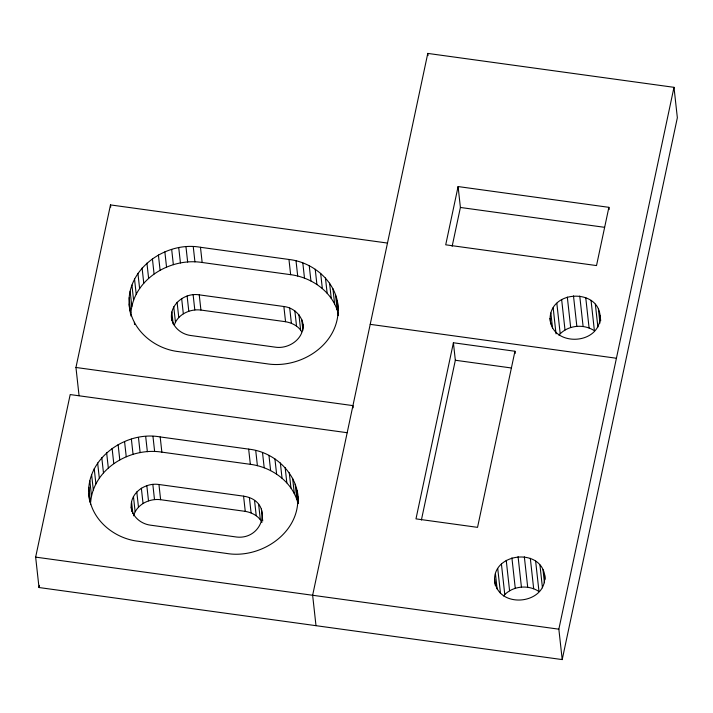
<?xml version="1.0" encoding="UTF-8"?>
<svg xmlns="http://www.w3.org/2000/svg" width="713" height="713" viewBox="0 0 713 713"><rect width="100%" height="100%" fill="white"/><g stroke="black" fill="none" stroke-linecap="round" stroke-linejoin="round"><path stroke-width="1.07" d="M89.758 501.248C81.3 462.033 123.652 430.171 160.184 436.935L248.659 449.119C275.245 451.908 298.827 474.653 298.355 502.148M90.622 504.599L88.947 487.273M129.944 310.511C122.262 271.644 164.4 240.664 200.478 247.286L288.961 259.47C314.148 262.286 337.695 282.927 338.292 309.237M130.916 316.019L129.249 297.624M297.758 496.711C299.959 533.324 260.298 559.233 226.502 553.431L138.019 541.238C113.679 538.413 90.417 519.109 88.92 493.646M338.265 315.609L338.051 307.062M131.21 507.005C130.203 492.576 145.595 482.371 158.946 484.501L243.579 496.159C274.79 500.891 263.409 541.63 234.942 536.8L150.309 525.142C140.951 523.877 132.199 516.756 131.21 507.005L131.691 511.355M171.869 320.618C168.33 305.128 184.649 292.294 199.239 294.852L283.872 306.51C294.576 307.74 303.488 316.955 303.328 327.9M302.972 324.638C303.979 339.076 288.587 349.281 275.245 347.151L190.603 335.493C181.254 334.228 172.501 327.107 171.512 317.365M495.401 585.721C486.917 552.45 544.785 545.204 545.053 579.348M550.097 318.435C550.65 288.524 602.708 288.551 600.007 319.727C596.398 346.037 551.078 345.921 550.097 318.435L550.694 323.871M90.631 502.478C93.305 468.637 130.105 447.024 161.86 452.14L250.343 464.323C271.796 467.068 292.749 481.863 298.016 503.565M130.925 312.829C133.598 278.988 170.407 257.375 202.162 262.491L290.637 274.674C312.098 277.419 333.042 292.214 338.31 313.916M338.024 313.435C335.36 347.276 298.551 368.897 266.796 363.782L178.312 351.589C153.972 348.764 130.711 329.459 129.222 303.996M315.993 625.675L312.642 595.266L427.782 53.413L673.99 87.325L677.35 117.734L562.209 659.587L39.01 587.53L35.65 557.12L70.195 394.565L347.178 432.711M79.063 395.706L75.952 367.471L110.488 204.916L387.48 243.062M39.01 587.53L39.465 585.364M458.094 186.556L445.714 244.809L596.514 265.575L608.893 207.331L458.094 186.556L460.402 207.465L452.149 246.297M453.406 342.766L415.982 518.868L477.541 527.353L514.955 351.251L453.406 342.766L455.34 360.252L421.383 520.053M562.209 659.587L558.849 629.178L673.99 87.325M174.284 325.137C177.715 314.299 190.121 308.658 200.923 310.057L285.556 321.715C291.911 322.846 298.444 326.001 301.724 331.795M133.598 515.82C136.682 504.421 149.427 498.209 160.621 499.706L245.254 511.364C251.992 512.522 258.819 516.078 261.974 522.388M558.956 335.163C567.477 325.155 583.59 323.497 594.401 330.761L591.041 300.351M503.547 595.925C512.059 585.917 528.181 584.268 538.992 591.523L535.632 561.113M460.402 207.465L604.597 227.322M370.207 324.344L616.424 358.247M455.34 360.252L511.39 367.979M75.952 367.471L352.935 405.617L353.176 407.791M35.65 557.12L558.849 629.178M494.688 579.206C496.123 609.838 547.94 605.212 544.572 574.999M608.893 207.331L609.143 209.533M600.105 315.324L600.702 320.752M598.403 308.961L599.963 323.078M595.355 304.228L597.877 327.035M585.73 297.562L589.09 327.971M579.749 296.038L583.109 326.447M573.484 295.868L576.844 326.278M567.316 297.08L570.676 327.49M561.648 299.585L565.008 329.994M556.826 303.23L560.186 333.639M553.154 307.784L556.033 333.853M550.864 312.962L552.539 328.167M542.994 569.723L544.429 582.753M539.946 564.999L542.459 587.806M514.955 351.251L515.196 353.434M530.32 558.324L533.672 588.733M524.34 556.8L527.7 587.209M518.075 556.639L521.426 587.049M511.907 557.851L515.267 588.261M506.239 560.356L509.59 590.765M501.417 564.001L504.768 594.41M497.736 568.555L500.499 593.528M495.446 573.733L497.13 588.938M427.782 53.413L428.023 55.587M337.204 300.761L338.283 310.538M335.493 294.612L337.169 309.816M332.935 288.712L334.611 303.916M329.575 283.15L331.251 298.355M325.458 277.999L327.142 293.203M320.654 273.337L322.338 288.542M315.226 269.238L316.902 284.442M309.246 265.753L310.93 280.958M302.82 262.937L304.496 278.141M296.02 260.833L297.704 276.038M301.706 319.424L302.909 330.279M298.934 314.709L300.61 329.914M294.843 310.823L296.519 326.028M288.961 259.47L290.637 274.674M289.701 308.025L291.385 323.23M283.872 306.51L285.556 321.715M296.902 490.41L298.346 503.44M295.191 484.261L296.866 499.465M292.633 478.361L294.309 493.565M289.273 472.799L290.957 488.004M285.164 467.648L286.84 482.853M280.361 462.987L282.036 478.191M274.924 458.887L276.608 474.092M268.953 455.402L270.628 470.607M262.518 452.586L264.202 467.79M255.726 450.482L257.402 465.687M261.404 509.073L262.723 521.016M258.632 504.358L260.316 519.563M254.541 500.473L256.217 515.677M248.659 449.119L250.343 464.323M249.407 497.674L251.083 512.879M243.579 496.159L245.254 511.364M200.478 247.286L202.162 262.491M199.239 294.852L200.923 310.057M193.259 246.68L194.934 261.885M193.116 294.719L194.801 309.923M185.977 246.85L187.662 262.054M187.118 295.984L188.802 311.189M178.749 247.785L180.434 262.99M181.655 298.56L183.33 313.765M171.681 249.47L173.357 264.675M177.091 302.259L178.767 317.463M173.74 306.84L175.425 322.044M171.842 311.991L173.161 323.943M164.863 251.885L166.539 267.09M158.411 254.987L160.086 270.191M152.404 258.748L154.079 273.952M146.931 263.097L148.616 278.302M142.092 267.981L143.768 283.177M160.184 436.935L161.86 452.14M137.93 273.32L139.614 288.524M158.946 484.501L160.621 499.706M152.956 436.329L154.641 451.534M134.525 279.033L136.21 294.237M131.923 285.048L133.598 300.253M152.823 484.368L154.498 499.572M134.347 322.347L134.588 324.522M130.149 291.278L131.834 306.483M145.684 436.499L147.359 451.703M130.069 310.307L130.434 313.56M146.825 485.633L148.5 500.838M138.456 437.425L140.131 452.63M110.488 204.916L110.729 207.091M141.352 488.209L143.037 503.414M131.379 439.119L133.055 454.324M136.789 491.908L138.474 507.112M133.447 496.489L135.122 511.693M131.54 501.64L132.859 513.592M124.561 441.534L126.246 456.739M118.108 444.636L119.784 459.84M112.101 448.397L113.777 463.602M106.638 452.746L108.314 467.951M101.79 457.621L103.465 472.826M97.636 462.969L99.312 478.165M94.223 468.682L95.907 483.886M91.62 474.698L93.296 489.902M89.856 480.927L91.531 496.132M89.776 499.947L90.016 502.121"/></g></svg>
